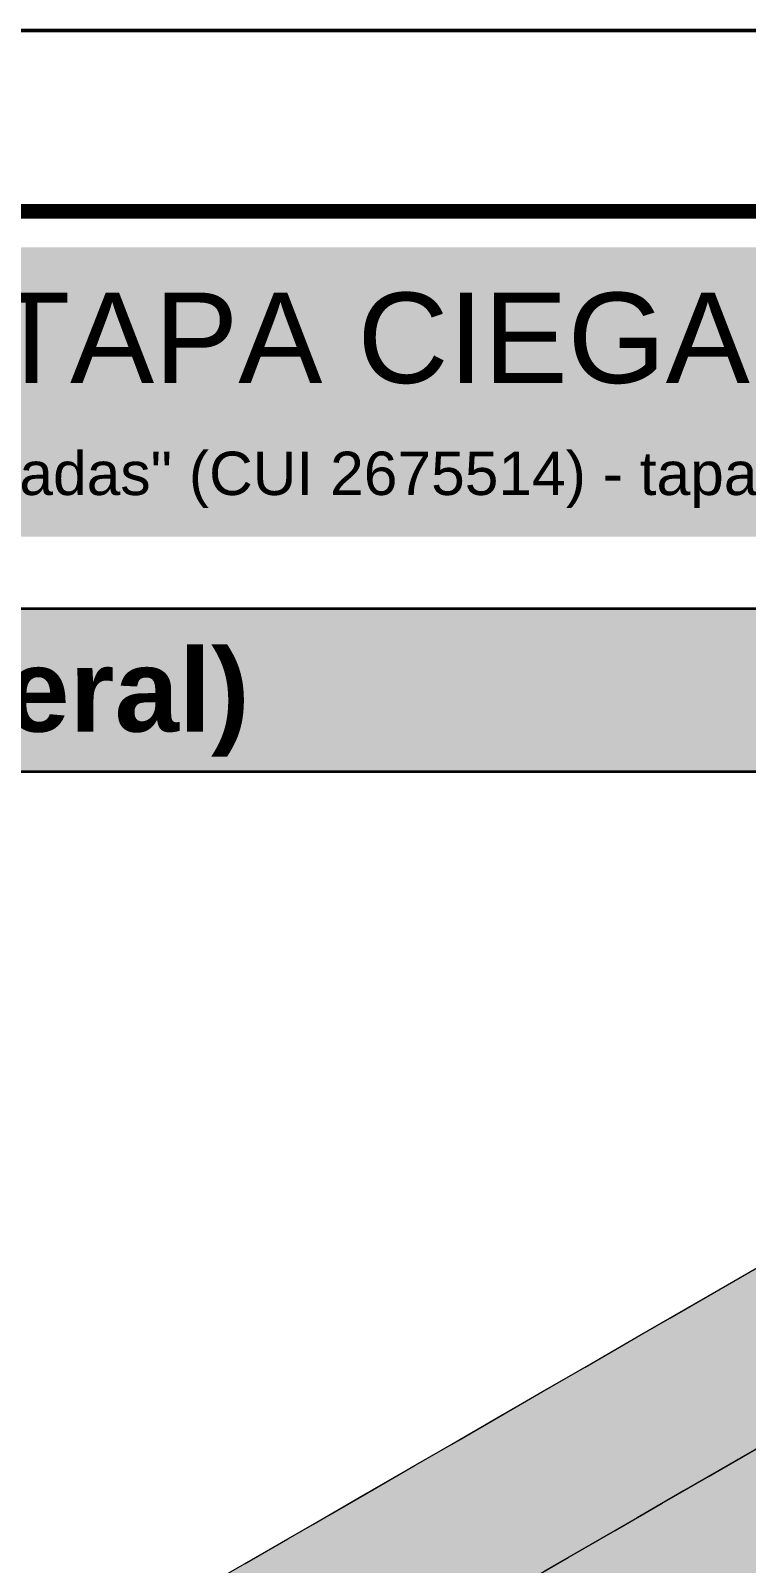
# Model space of a CAD drawing. Header units: metres. Extents: x 349021 to 349543, y 9281040 to 9281959.
# Drawn here: x 349202.324 to 349202.72, y 9281044.882 to 9281045.73 of the extents above; entities that cross this region are included whole.
import ezdxf
from ezdxf.enums import TextEntityAlignment as Align

# ---------------------------------------------------------------- set-up
doc = ezdxf.new("R2010")
doc.units = ezdxf.units.M
doc.header["$LTSCALE"] = 0.25
for name, color, linetype, lineweight in [('ISO-3D', 7, 'CONTINUOUS', 13), ('ISO-3D-ARISTAS', 250, 'CONTINUOUS', 13), ('MARCO', 7, 'CONTINUOUS', 50), ('PANEL-FONDO', 5, 'CONTINUOUS', 13), ('TITULOS', 160, 'CONTINUOUS', 35)]:
    doc.layers.add(name, color=color, linetype=linetype, lineweight=lineweight)
doc.layers.add('PANEL', color=5, linetype='CONTINUOUS', lineweight=35, true_color=0x1f4e79)
doc.layers.add('TITULOS-BLANCO', color=7, linetype='CONTINUOUS', lineweight=25, true_color=0xffffff)
doc.styles.get("Standard").update_dxf_attribs({"font": 'arial.ttf'})
doc.styles.add('TITULOS', font='arialbd.ttf')

msp = doc.modelspace()

# ---------------------------------------------------------------- linework, layer by layer
at = {"layer": 'ISO-3D', "true_color": 0x8e8d88}
for points in [[(349202.73661, 9281045.02481), (349202.71095, 9281045.01), (349202.73661, 9281045.05148), (349202.71095, 9281045.03667)], [(349202.71095, 9281045.01), (349202.68529, 9281044.99519), (349202.71095, 9281045.03667), (349202.68529, 9281045.02185)], [(349202.68529, 9281044.99519), (349202.65963, 9281044.98037), (349202.68529, 9281045.02185), (349202.65963, 9281045.00704)], [(349202.73661, 9281044.99815), (349202.71095, 9281044.98333), (349202.73661, 9281045.02481), (349202.71095, 9281045.01)], [(349202.65963, 9281044.98037), (349202.63397, 9281044.96556), (349202.65963, 9281045.00704), (349202.63397, 9281044.99222)], [(349202.71095, 9281044.98333), (349202.68529, 9281044.96852), (349202.71095, 9281045.01), (349202.68529, 9281044.99519)], [(349202.68529, 9281044.96852), (349202.65963, 9281044.9537), (349202.68529, 9281044.99519), (349202.65963, 9281044.98037)], [(349202.73661, 9281044.97148), (349202.71095, 9281044.95667), (349202.73661, 9281044.99815), (349202.71095, 9281044.98333)], [(349202.63397, 9281044.96556), (349202.60831, 9281044.95074), (349202.63397, 9281044.99222), (349202.60831, 9281044.97741)], [(349202.60831, 9281044.95074), (349202.58265, 9281044.93593), (349202.60831, 9281044.97741), (349202.58265, 9281044.96259)], [(349202.65963, 9281044.9537), (349202.63397, 9281044.93889), (349202.65963, 9281044.98037), (349202.63397, 9281044.96556)], [(349202.71095, 9281044.95667), (349202.68529, 9281044.94185), (349202.71095, 9281044.98333), (349202.68529, 9281044.96852)], [(349202.73661, 9281044.95148), (349202.71095, 9281044.93667), (349202.73661, 9281044.97148), (349202.71095, 9281044.95667)], [(349202.58265, 9281044.93593), (349202.55699, 9281044.92111), (349202.58265, 9281044.96259), (349202.55699, 9281044.94778)], [(349202.63397, 9281044.93889), (349202.60831, 9281044.92407), (349202.63397, 9281044.96556), (349202.60831, 9281044.95074)], [(349202.68529, 9281044.94185), (349202.65963, 9281044.92704), (349202.68529, 9281044.96852), (349202.65963, 9281044.9537)], [(349202.65963, 9281044.92704), (349202.63397, 9281044.91222), (349202.65963, 9281044.9537), (349202.63397, 9281044.93889)], [(349202.71095, 9281044.93667), (349202.68529, 9281044.92185), (349202.71095, 9281044.95667), (349202.68529, 9281044.94185)], [(349202.55699, 9281044.92111), (349202.53133, 9281044.9063), (349202.55699, 9281044.94778), (349202.53133, 9281044.93296)], [(349202.60831, 9281044.92407), (349202.58265, 9281044.90926), (349202.60831, 9281044.95074), (349202.58265, 9281044.93593)], [(349202.58265, 9281044.90926), (349202.55699, 9281044.89444), (349202.58265, 9281044.93593), (349202.55699, 9281044.92111)], [(349202.63397, 9281044.91222), (349202.60831, 9281044.89741), (349202.63397, 9281044.93889), (349202.60831, 9281044.92407)], [(349202.68529, 9281044.92185), (349202.65963, 9281044.90704), (349202.68529, 9281044.94185), (349202.65963, 9281044.92704)], [(349202.53133, 9281044.9063), (349202.50567, 9281044.89148), (349202.53133, 9281044.93296), (349202.50567, 9281044.91815)], [(349202.65963, 9281044.90704), (349202.63397, 9281044.89222), (349202.65963, 9281044.92704), (349202.63397, 9281044.91222)], [(349202.50567, 9281044.89148), (349202.48001, 9281044.87667), (349202.50567, 9281044.91815), (349202.48001, 9281044.90333)], [(349202.55699, 9281044.89444), (349202.53133, 9281044.87963), (349202.55699, 9281044.92111), (349202.53133, 9281044.9063)], [(349202.60831, 9281044.89741), (349202.58265, 9281044.88259), (349202.60831, 9281044.92407), (349202.58265, 9281044.90926)], [(349202.63397, 9281044.89222), (349202.60831, 9281044.87741), (349202.63397, 9281044.91222), (349202.60831, 9281044.89741)], [(349202.48001, 9281044.87667), (349202.45435, 9281044.86185), (349202.48001, 9281044.90333), (349202.45435, 9281044.88852)], [(349202.53133, 9281044.87963), (349202.50567, 9281044.86481), (349202.53133, 9281044.9063), (349202.50567, 9281044.89148)], [(349202.58265, 9281044.88259), (349202.55699, 9281044.86778), (349202.58265, 9281044.90926), (349202.55699, 9281044.89444)], [(349202.55699, 9281044.86778), (349202.53133, 9281044.85296), (349202.55699, 9281044.89444), (349202.53133, 9281044.87963)], [(349202.60831, 9281044.87741), (349202.58265, 9281044.86259), (349202.60831, 9281044.89741), (349202.58265, 9281044.88259)], [(349202.45435, 9281044.86185), (349202.42869, 9281044.84704), (349202.45435, 9281044.88852), (349202.42869, 9281044.8737)], [(349202.50567, 9281044.86481), (349202.48001, 9281044.85), (349202.50567, 9281044.89148), (349202.48001, 9281044.87667)], [(349202.58265, 9281044.86259), (349202.55699, 9281044.84778), (349202.58265, 9281044.88259), (349202.55699, 9281044.86778)]]:
    msp.add_solid(points, dxfattribs=at)
at = {"layer": 'ISO-3D', "true_color": 0xb0aea8}
for points in [[(349202.74965, 9281045.03044), (349202.72607, 9281045.01683), (349202.7249, 9281045.04472), (349202.70133, 9281045.03111)], [(349202.72607, 9281045.01683), (349202.7025, 9281045.00321), (349202.70133, 9281045.03111), (349202.67775, 9281045.0175)], [(349202.7025, 9281045.00321), (349202.67899, 9281044.98964), (349202.67775, 9281045.0175), (349202.65425, 9281045.00393)], [(349202.75082, 9281045.00254), (349202.72724, 9281044.98893), (349202.72607, 9281045.01683), (349202.7025, 9281045.00321)], [(349202.67899, 9281044.98964), (349202.65548, 9281044.97607), (349202.65425, 9281045.00393), (349202.63074, 9281044.99036)], [(349202.72724, 9281044.98893), (349202.70373, 9281044.97536), (349202.7025, 9281045.00321), (349202.67899, 9281044.98964)], [(349202.65548, 9281044.97607), (349202.63198, 9281044.9625), (349202.63074, 9281044.99036), (349202.60723, 9281044.97679)], [(349202.70373, 9281044.97536), (349202.68023, 9281044.96179), (349202.67899, 9281044.98964), (349202.65548, 9281044.97607)], [(349202.75198, 9281044.97464), (349202.72848, 9281044.96107), (349202.72724, 9281044.98893), (349202.70373, 9281044.97536)], [(349202.63198, 9281044.9625), (349202.60847, 9281044.94893), (349202.60723, 9281044.97679), (349202.58373, 9281044.96321)], [(349202.68023, 9281044.96179), (349202.65672, 9281044.94821), (349202.65548, 9281044.97607), (349202.63198, 9281044.9625)], [(349202.72848, 9281044.96107), (349202.70497, 9281044.9475), (349202.70373, 9281044.97536), (349202.68023, 9281044.96179)], [(349202.60847, 9281044.94893), (349202.58496, 9281044.93536), (349202.58373, 9281044.96321), (349202.56022, 9281044.94964)], [(349202.65672, 9281044.94821), (349202.63321, 9281044.93464), (349202.63198, 9281044.9625), (349202.60847, 9281044.94893)], [(349202.70497, 9281044.9475), (349202.68146, 9281044.93393), (349202.68023, 9281044.96179), (349202.65672, 9281044.94821)], [(349202.75322, 9281044.94679), (349202.72971, 9281044.93321), (349202.72848, 9281044.96107), (349202.70497, 9281044.9475)], [(349202.58496, 9281044.93536), (349202.56146, 9281044.92179), (349202.56022, 9281044.94964), (349202.53671, 9281044.93607)], [(349202.63321, 9281044.93464), (349202.60971, 9281044.92107), (349202.60847, 9281044.94893), (349202.58496, 9281044.93536)], [(349202.68146, 9281044.93393), (349202.65796, 9281044.92036), (349202.65672, 9281044.94821), (349202.63321, 9281044.93464)], [(349202.72971, 9281044.93321), (349202.70621, 9281044.91964), (349202.70497, 9281044.9475), (349202.68146, 9281044.93393)], [(349202.75137, 9281044.93), (349202.72538, 9281044.915), (349202.72538, 9281044.945), (349202.6994, 9281044.93)], [(349202.56146, 9281044.92179), (349202.53795, 9281044.90821), (349202.53671, 9281044.93607), (349202.51321, 9281044.9225)], [(349202.60971, 9281044.92107), (349202.5862, 9281044.9075), (349202.58496, 9281044.93536), (349202.56146, 9281044.92179)], [(349202.65796, 9281044.92036), (349202.63445, 9281044.90679), (349202.63321, 9281044.93464), (349202.60971, 9281044.92107)], [(349202.70621, 9281044.91964), (349202.6827, 9281044.90607), (349202.68146, 9281044.93393), (349202.65796, 9281044.92036)], [(349202.72538, 9281044.915), (349202.6994, 9281044.9), (349202.6994, 9281044.93), (349202.67342, 9281044.915)], [(349202.75446, 9281044.91893), (349202.73095, 9281044.90536), (349202.72971, 9281044.93321), (349202.70621, 9281044.91964)], [(349202.53795, 9281044.90821), (349202.51438, 9281044.8946), (349202.51321, 9281044.9225), (349202.48963, 9281044.90889)], [(349202.5862, 9281044.9075), (349202.5627, 9281044.89393), (349202.56146, 9281044.92179), (349202.53795, 9281044.90821)], [(349202.63445, 9281044.90679), (349202.61095, 9281044.89321), (349202.60971, 9281044.92107), (349202.5862, 9281044.9075)], [(349202.6827, 9281044.90607), (349202.6592, 9281044.8925), (349202.65796, 9281044.92036), (349202.63445, 9281044.90679)], [(349202.73095, 9281044.90536), (349202.70745, 9281044.89179), (349202.70621, 9281044.91964), (349202.6827, 9281044.90607)], [(349202.6994, 9281044.9), (349202.67342, 9281044.885), (349202.67342, 9281044.915), (349202.64744, 9281044.9)], [(349202.75137, 9281044.9), (349202.72538, 9281044.885), (349202.72538, 9281044.915), (349202.6994, 9281044.9)], [(349202.51438, 9281044.8946), (349202.4908, 9281044.88099), (349202.48963, 9281044.90889), (349202.46606, 9281044.89528)], [(349202.5627, 9281044.89393), (349202.53912, 9281044.88032), (349202.53795, 9281044.90821), (349202.51438, 9281044.8946)], [(349202.61095, 9281044.89321), (349202.58744, 9281044.87964), (349202.5862, 9281044.9075), (349202.5627, 9281044.89393)], [(349202.6592, 9281044.8925), (349202.63569, 9281044.87893), (349202.63445, 9281044.90679), (349202.61095, 9281044.89321)], [(349202.70745, 9281044.89179), (349202.68394, 9281044.87821), (349202.6827, 9281044.90607), (349202.6592, 9281044.8925)], [(349202.7557, 9281044.89107), (349202.73219, 9281044.8775), (349202.73095, 9281044.90536), (349202.70745, 9281044.89179)], [(349202.4908, 9281044.88099), (349202.46723, 9281044.86738), (349202.46606, 9281044.89528), (349202.44248, 9281044.88167)], [(349202.53912, 9281044.88032), (349202.51555, 9281044.86671), (349202.51438, 9281044.8946), (349202.4908, 9281044.88099)], [(349202.58744, 9281044.87964), (349202.56386, 9281044.86603), (349202.5627, 9281044.89393), (349202.53912, 9281044.88032)], [(349202.63569, 9281044.87893), (349202.61218, 9281044.86536), (349202.61095, 9281044.89321), (349202.58744, 9281044.87964)], [(349202.67342, 9281044.885), (349202.64744, 9281044.87), (349202.64744, 9281044.9), (349202.62146, 9281044.885)], [(349202.68394, 9281044.87821), (349202.66043, 9281044.86464), (349202.6592, 9281044.8925), (349202.63569, 9281044.87893)], [(349202.72538, 9281044.885), (349202.6994, 9281044.87), (349202.6994, 9281044.9), (349202.67342, 9281044.885)], [(349202.64744, 9281044.87), (349202.62146, 9281044.855), (349202.62146, 9281044.885), (349202.59548, 9281044.87)], [(349202.6994, 9281044.87), (349202.67342, 9281044.855), (349202.67342, 9281044.885), (349202.64744, 9281044.87)], [(349202.73219, 9281044.8775), (349202.70868, 9281044.86393), (349202.70745, 9281044.89179), (349202.68394, 9281044.87821)], [(349202.75137, 9281044.87), (349202.72538, 9281044.855), (349202.72538, 9281044.885), (349202.6994, 9281044.87)]]:
    msp.add_solid(points, dxfattribs=at)
at = {"layer": 'ISO-3D-ARISTAS', "color": 250}
for p, q in [((349202.71095, 9281045.03667), (349202.73661, 9281045.05148)), ((349202.68529, 9281045.02185), (349202.71095, 9281045.03667)), ((349202.70133, 9281045.03111), (349202.7249, 9281045.04472)), ((349202.67775, 9281045.0175), (349202.70133, 9281045.03111)), ((349202.65963, 9281045.00704), (349202.68529, 9281045.02185)), ((349202.65425, 9281045.00393), (349202.67775, 9281045.0175)), ((349202.63074, 9281044.99036), (349202.65425, 9281045.00393)), ((349202.63397, 9281044.99222), (349202.65963, 9281045.00704)), ((349202.60723, 9281044.97679), (349202.63074, 9281044.99036)), ((349202.60831, 9281044.97741), (349202.63397, 9281044.99222)), ((349202.58265, 9281044.96259), (349202.60831, 9281044.97741)), ((349202.58373, 9281044.96321), (349202.60723, 9281044.97679)), ((349202.55699, 9281044.94778), (349202.58265, 9281044.96259)), ((349202.56022, 9281044.94964), (349202.58373, 9281044.96321)), ((349202.53133, 9281044.93296), (349202.55699, 9281044.94778)), ((349202.53671, 9281044.93607), (349202.56022, 9281044.94964)), ((349202.6994, 9281044.93), (349202.72538, 9281044.945)), ((349202.73661, 9281044.95148), (349202.71095, 9281044.93667)), ((349202.51321, 9281044.9225), (349202.53671, 9281044.93607)), ((349202.71095, 9281044.93667), (349202.68529, 9281044.92185)), ((349202.50567, 9281044.91815), (349202.53133, 9281044.93296)), ((349202.67342, 9281044.915), (349202.6994, 9281044.93)), ((349202.48001, 9281044.90333), (349202.50567, 9281044.91815)), ((349202.48963, 9281044.90889), (349202.51321, 9281044.9225)), ((349202.68529, 9281044.92185), (349202.65963, 9281044.90704)), ((349202.64744, 9281044.9), (349202.67342, 9281044.915)), ((349202.45435, 9281044.88852), (349202.48001, 9281044.90333)), ((349202.46606, 9281044.89528), (349202.48963, 9281044.90889)), ((349202.65963, 9281044.90704), (349202.63397, 9281044.89222)), ((349202.44248, 9281044.88167), (349202.46606, 9281044.89528)), ((349202.62146, 9281044.885), (349202.64744, 9281044.9)), ((349202.42869, 9281044.8737), (349202.45435, 9281044.88852)), ((349202.59548, 9281044.87), (349202.62146, 9281044.885)), ((349202.63397, 9281044.89222), (349202.60831, 9281044.87741))]:
    msp.add_line(p, q, dxfattribs=at)
at = {"layer": 'MARCO'}
msp.add_lwpolyline([(349200.98, 9281039.79), (349209.39, 9281039.79), (349209.39, 9281045.73), (349200.98, 9281045.73)], close=True, dxfattribs=at)
at = {"layer": 'MARCO', "const_width": 0.008}
msp.add_lwpolyline([(349201.23, 9281039.89), (349209.29, 9281039.89), (349209.29, 9281045.63), (349201.23, 9281045.63)], close=True, dxfattribs=at)
at = {"layer": 'PANEL'}
msp.add_line((349201.25, 9281045.32), (349205.24, 9281045.32), dxfattribs=at)
msp.add_lwpolyline([(349201.25, 9281043.22), (349205.24, 9281043.22), (349205.24, 9281045.41), (349201.25, 9281045.41)], close=True, dxfattribs=at)
at = {"layer": 'PANEL-FONDO', "true_color": 0x1f4e79}
msp.add_solid([(349201.25, 9281045.45), (349209.27, 9281045.45), (349201.25, 9281045.61), (349209.27, 9281045.61)], dxfattribs=at)
at = {"layer": 'PANEL-FONDO', "true_color": 0xebf1f8}
msp.add_solid([(349201.25, 9281045.32), (349205.24, 9281045.32), (349201.25, 9281045.41), (349205.24, 9281045.41)], dxfattribs=at)

# ---------------------------------------------------------------- texts
at = {"layer": 'TITULOS', "style": 'TITULOS'}
msp.add_text('1. REGISTRO ARMADO (vista general)', height=0.0459, dxfattribs=at).set_placement((349201.28, 9281045.365), align=Align.MIDDLE_LEFT)
at = {"layer": 'TITULOS-BLANCO'}
for s, height, p in [('REGISTRO DE LIMPIEZA CON TAPA CIEGA DE CONCRETO ARMADO 0.68 x 0.68 x 0.08 - COMPONENTES', 0.05, (349201.29, 9281045.56)), ('Colector pluvial frontal - Hogar de Refugio Temporal "Mujeres Violentadas" (CUI 2675514) - tapa en rebaje de concreto, sin marco ni contramarco - complementa la lamina DP-06B', 0.024, (349201.29, 9281045.485))]:
    msp.add_text(s, height=height, dxfattribs=at).set_placement(p, align=Align.MIDDLE_LEFT)

doc.saveas('drawing.dxf')
